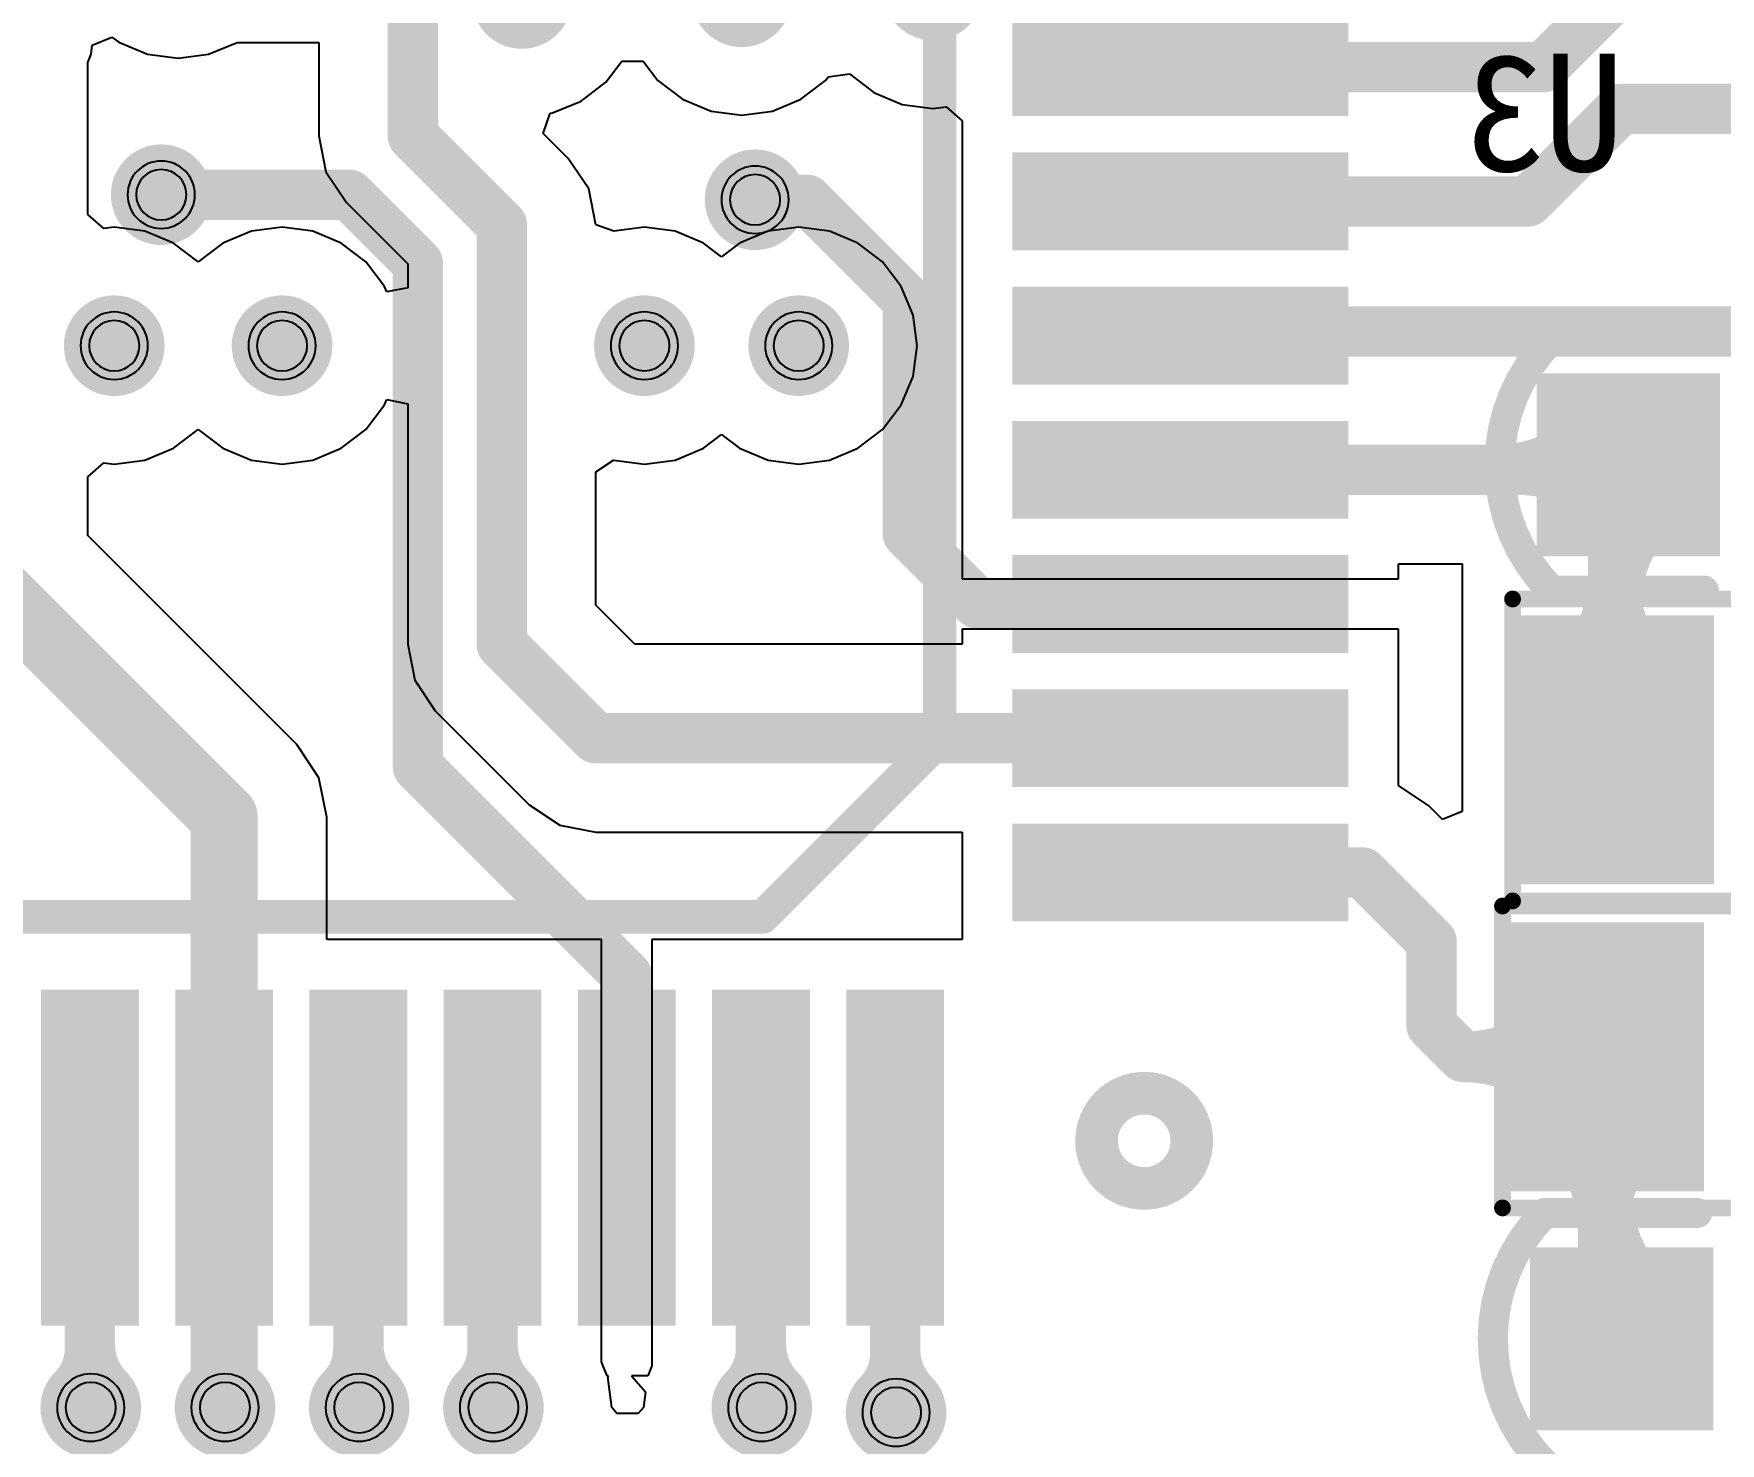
# Model space of a CAD drawing. Header units: inches. Extents: x 32166 to 66782, y 2386 to 7162.
# Drawn here: x 33095.4 to 33246.1, y 2738.8 to 2864.8 of the extents above; entities that cross this region are included whole.
import ezdxf

# ---------------------------------------------------------------- set-up
doc = ezdxf.new("R2010")
doc.units = ezdxf.units.IN
doc.header["$LTSCALE"] = 0.6431102362
doc.header["$MEASUREMENT"] = 0
for name, color, linetype in [('BOTTOMLAYER', 5, 'CONTINUOUS'), ('BOTTOMOVERLAY', 54, 'CONTINUOUS'), ('BOTTOMPASTE', 16, 'CONTINUOUS'), ('BOTTOMSOLDER', 6, 'CONTINUOUS'), ('MULTILAYER', 9, 'CONTINUOUS')]:
    doc.layers.add(name, color=color, linetype=linetype)
doc.styles.get("Standard").update_dxf_attribs({"font": 'txt', "width": 0.8})

msp = doc.modelspace()

# ---------------------------------------------------------------- linework, layer by layer
at = {"layer": 'BOTTOMLAYER'}
for p, q in [((33100.48027487625, 2862.973008922114), (33100.5865738762, 2863.780386022116)), ((33100.5865738762, 2863.780386022116), (33102.34660337632, 2864.509391422109)), ((33102.34660337632, 2864.509391422109), (33102.95528897622, 2864.042323522115)), ((33102.95528897622, 2864.042323522115), (33105.5095510763, 2862.984324622112)), ((33110.99160767628, 2862.984324622112), (33113.53474457634, 2864.037713422111)), ((33113.53474457634, 2864.037713422111), (33120.83900987633, 2864.037713422111)), ((33120.83900987633, 2864.037713422111), (33120.83900987633, 2855.663981122108)), ((33100.17688457626, 2862.24053642211), (33100.48027487625, 2862.973008922114)), ((33100.17688457626, 2848.636550422116), (33100.17688457626, 2862.24053642211)), ((33105.5095510763, 2862.984324622112), (33108.25057937629, 2862.623441422113)), ((33108.25057937629, 2862.623441422113), (33110.99160767628, 2862.984324622112)), ((33146.4892633763, 2860.475363422118), (33147.93062447631, 2862.353807722118)), ((33147.93062447631, 2862.353807722118), (33149.83566257628, 2862.353807722118)), ((33149.83566257628, 2862.353807722118), (33151.16192357628, 2860.625363122113)), ((33151.16192357628, 2860.625363122113), (33153.35530247629, 2858.942333722114)), ((33163.94588327625, 2858.942333722114), (33166.13926217626, 2860.625363122113)), ((33166.13926217626, 2860.625363122113), (33166.3953703762, 2860.95911912211)), ((33166.3953703762, 2860.95911912211), (33168.28402547628, 2861.207759722109)), ((33168.28402547628, 2861.207759722109), (33170.45484917628, 2859.542065822106)), ((33144.2958844763, 2858.792334022108), (33146.4892633763, 2860.475363422118)), ((33170.45484917628, 2859.542065822106), (33173.00911127627, 2858.484066922114)), ((33140.90898497632, 2855.901420322118), (33141.52132817622, 2857.705341022118)), ((33141.52132817622, 2857.705341022118), (33141.74162237622, 2857.734335122115)), ((33141.74162237622, 2857.734335122115), (33144.2958844763, 2858.792334022108)), ((33153.35530247629, 2858.942333722114), (33155.90956457628, 2857.884334822122)), ((33155.90956457628, 2857.884334822122), (33158.65059287627, 2857.523451622112)), ((33158.65059287627, 2857.523451622112), (33161.39162117626, 2857.884334822122)), ((33161.39162117626, 2857.884334822122), (33163.94588327625, 2858.942333722114)), ((33173.00911127627, 2858.484066922114), (33175.75013957626, 2858.123183722115)), ((33175.75013957626, 2858.123183722115), (33176.94316487622, 2858.280270022113)), ((33176.94316487622, 2858.280270022113), (33178.37545817633, 2857.024189222111)), ((33178.37545817633, 2857.024189222111), (33178.37545817633, 2840.964086722111)), ((33120.83900987633, 2855.663981122108), (33121.4793184763, 2852.444988322108)), ((33143.14846487628, 2853.661940422115), (33140.90898497632, 2855.901420322118)), ((33144.97185467628, 2850.933027922112), (33143.14846487628, 2853.661940422115)), ((33121.4793184763, 2852.444988322108), (33123.30270827622, 2849.716075822116)), ((33145.61216327626, 2847.714073222118), (33144.97185467628, 2850.933027922112)), ((33101.60917787629, 2847.38050772212), (33100.17688457626, 2848.636550422116)), ((33123.30270827622, 2849.716075822116), (33128.78895587633, 2844.229828222111)), ((33102.55028597634, 2847.50440892211), (33101.60917787629, 2847.38050772212)), ((33105.29131427625, 2847.143525722111), (33102.55028597634, 2847.50440892211)), ((33107.84557637624, 2846.085526822108), (33105.29131427625, 2847.143525722111)), ((33114.8092276763, 2847.143525722111), (33112.25496557631, 2846.085526822108)), ((33117.55025597629, 2847.50440892211), (33114.8092276763, 2847.143525722111)), ((33120.29128427628, 2847.143525722111), (33117.55025597629, 2847.50440892211)), ((33122.84554637627, 2846.085526822108), (33120.29128427628, 2847.143525722111)), ((33145.61216327626, 2847.714035122111), (33145.61216327626, 2847.714073222118)), ((33147.20954387623, 2847.143792422112), (33145.61216327626, 2847.714035122111)), ((33149.95053407628, 2847.504675622111), (33147.20954387623, 2847.143792422112)), ((33152.69156237627, 2847.143792422112), (33149.95053407628, 2847.504675622111)), ((33155.24582447626, 2846.085793522108), (33152.69156237627, 2847.143792422112)), ((33161.00913527628, 2847.143525722111), (33158.45487317628, 2846.085526822108)), ((33163.75016357635, 2847.50440892211), (33161.00913527628, 2847.143525722111)), ((33166.49119187626, 2847.143525722111), (33163.75016357635, 2847.50440892211)), ((33169.04545397625, 2846.085526822108), (33166.49119187626, 2847.143525722111)), ((33110.03891717621, 2844.402497422108), (33107.84557637624, 2846.085526822108)), ((33112.25496557631, 2846.085526822108), (33110.06162477624, 2844.402497422108)), ((33125.03892527628, 2844.402497422108), (33122.84554637627, 2846.085526822108)), ((33156.85052027631, 2844.854477722109), (33155.24582447626, 2846.085793522108)), ((33158.45487317628, 2846.085526822108), (33156.85052027631, 2844.854477722109)), ((33171.23883287625, 2844.402497422108), (33169.04545397625, 2846.085526822108)), ((33110.06162477624, 2844.402497422108), (33110.03891717621, 2844.402497422108)), ((33126.72195467629, 2842.209118522116), (33125.03892527628, 2844.402497422108)), ((33128.78895587633, 2844.229828222111), (33128.78895587633, 2842.10129552211)), ((33172.92186227626, 2842.209118522116), (33171.23883287625, 2844.402497422108)), ((33126.92053187629, 2841.729668122111), (33126.72195467629, 2842.209118522116)), ((33128.78895587633, 2842.10129552211), (33126.92053187629, 2841.729668122111)), ((33173.97986117625, 2839.654856422114), (33172.92186227626, 2842.209118522116)), ((33174.34074437623, 2836.913828122111), (33173.97986117625, 2839.654856422114)), ((33178.37545817633, 2840.964086722111), (33178.37557247633, 2840.964086722111)), ((33178.37557247633, 2840.964086722111), (33178.37557247633, 2834.663985022116)), ((33173.97986117625, 2834.172799822119), (33174.34074437623, 2836.913828122111)), ((33172.92186227626, 2831.618537722106), (33173.97986117625, 2834.172799822119)), ((33178.37557247633, 2834.663985022116), (33178.37549627627, 2834.663985022116)), ((33178.37549627627, 2834.663985022116), (33178.37549627627, 2816.964020422109)), ((33126.72195467629, 2831.618537722106), (33126.92053187629, 2832.097988122112)), ((33126.92053187629, 2832.097988122112), (33128.78895587633, 2831.726360722112)), ((33125.03892527628, 2829.425158822114), (33126.72195467629, 2831.618537722106)), ((33128.78895587633, 2831.726360722112), (33128.78895587633, 2810.214033922113)), ((33171.23883287625, 2829.425158822114), (33172.92186227626, 2831.618537722106)), ((33107.84557637624, 2827.742129422115), (33110.03891717621, 2829.425158822114)), ((33110.03891717621, 2829.425158822114), (33110.06162477624, 2829.425158822114)), ((33110.06162477624, 2829.425158822114), (33112.25496557631, 2827.742129422115)), ((33122.84554637627, 2827.742129422115), (33125.03892527628, 2829.425158822114)), ((33155.24582447626, 2827.742396122116), (33156.85017737623, 2828.973445222115)), ((33156.85017737623, 2828.973445222115), (33158.45487317628, 2827.742129422115)), ((33169.04545397625, 2827.742129422115), (33171.23883287625, 2829.425158822114)), ((33105.29131427625, 2826.684130522111), (33107.84557637624, 2827.742129422115)), ((33112.25496557631, 2827.742129422115), (33114.8092276763, 2826.684130522111)), ((33120.29128427628, 2826.684130522111), (33122.84554637627, 2827.742129422115)), ((33152.69156237627, 2826.684397222112), (33155.24582447626, 2827.742396122116)), ((33158.45487317628, 2827.742129422115), (33161.00913527628, 2826.684130522111)), ((33166.49119187626, 2826.684130522111), (33169.04545397625, 2827.742129422115)), ((33100.17688457626, 2825.191105822118), (33101.60917787629, 2826.447148522113)), ((33101.60917787629, 2826.447148522113), (33102.55028597634, 2826.323247322112)), ((33102.55028597634, 2826.323247322112), (33105.29131427625, 2826.684130522111)), ((33114.8092276763, 2826.684130522111), (33117.55025597629, 2826.323247322112)), ((33117.55025597629, 2826.323247322112), (33120.29128427628, 2826.684130522111)), ((33145.61216327626, 2825.631541822115), (33147.19613267635, 2826.689921722116)), ((33147.19613267635, 2826.689921722116), (33147.2095057762, 2826.684397222112)), ((33147.2095057762, 2826.684397222112), (33149.95053407628, 2826.323514022113)), ((33149.95053407628, 2826.323514022113), (33152.69156237627, 2826.684397222112)), ((33161.00913527628, 2826.684130522111), (33163.75016357635, 2826.323247322112)), ((33163.75016357635, 2826.323247322112), (33166.49119187626, 2826.684130522111)), ((33100.17688457626, 2819.939859022119), (33100.17688457626, 2825.191105822118)), ((33145.61216327626, 2813.698240822114), (33145.61216327626, 2825.631541822115)), ((33118.86413447622, 2801.252647222113), (33100.17688457626, 2819.939859022119)), ((33178.37549627627, 2816.964020422109), (33178.37561057627, 2816.964020422109)), ((33178.37561057627, 2816.964020422109), (33178.37561057627, 2816.064098422115)), ((33217.3755325762, 2816.064098422115), (33217.3755325762, 2817.402399022112)), ((33217.3755325762, 2817.402399022112), (33223.07555927629, 2817.402399022112)), ((33223.07555927629, 2817.402399022112), (33223.07555927629, 2817.263981722115)), ((33223.07555927629, 2817.263981722115), (33223.07559737624, 2817.263981722115)), ((33223.07559737624, 2817.263981722115), (33223.07559737624, 2795.273880922117)), ((33178.37561057627, 2816.064098422115), (33217.3755325762, 2816.064098422115)), ((33149.08478777634, 2810.225616322112), (33145.61216327626, 2813.698240822114)), ((33217.3755325762, 2811.564107422108), (33178.37561057627, 2811.564107422108)), ((33178.37561057627, 2811.564107422108), (33178.37561057627, 2810.663994922115)), ((33217.3755325762, 2804.964120622108), (33217.3755325762, 2811.564107422108)), ((33128.78895587633, 2810.214033922113), (33129.42926447631, 2806.995041122113)), ((33178.37557247633, 2810.225616322112), (33149.08478777634, 2810.225616322112)), ((33178.37561057627, 2810.663994922115), (33178.37557247633, 2810.663994922115)), ((33178.37557247633, 2810.663994922115), (33178.37557247633, 2810.225616322112)), ((33129.42926447631, 2806.995041122113), (33131.25265427623, 2804.26612862211)), ((33217.37549447625, 2798.664018922113), (33217.37549447625, 2804.964120622108)), ((33217.37549447625, 2804.964120622108), (33217.3755325762, 2804.964120622108)), ((33131.25265427623, 2804.26612862211), (33139.65267557627, 2795.866107322114)), ((33120.85333547627, 2798.275627522113), (33118.86413447622, 2801.252647222113)), ((33121.55178467629, 2794.764026722109), (33120.85333547627, 2798.275627522113)), ((33217.3755325762, 2798.664018922113), (33217.37549447625, 2798.664018922113)), ((33217.3755325762, 2797.581369322115), (33217.3755325762, 2798.664018922113)), ((33220.09850147628, 2795.761941922117), (33217.3755325762, 2797.581369322115)), ((33139.65267557627, 2795.866107322114), (33142.38158807629, 2794.04271752211)), ((33221.31560597632, 2794.544837422107), (33220.09850147628, 2795.761941922117)), ((33121.55178467629, 2783.814010522112), (33121.55178467629, 2794.764026722109)), ((33223.07559737624, 2795.273880922117), (33221.31560597632, 2794.544837422107)), ((33142.38158807629, 2794.04271752211), (33145.60058087625, 2793.402408922111)), ((33145.60058087625, 2793.402408922111), (33178.37557247633, 2793.402408922111)), ((33178.37557247633, 2793.402408922111), (33178.37557247633, 2792.964030322108)), ((33178.37557247633, 2792.964030322108), (33178.37561057627, 2792.964030322108)), ((33178.37561057627, 2792.964030322108), (33178.37561057627, 2783.81393432211)), ((33133.2254722763, 2783.814010522112), (33121.55178467629, 2783.814010522112)), ((33133.2254722763, 2783.813858122119), (33133.2254722763, 2783.814010522112)), ((33139.52553587627, 2783.813858122119), (33133.2254722763, 2783.813858122119)), ((33146.1255226763, 2783.814010522112), (33139.52553587627, 2783.814010522112)), ((33139.52553587627, 2783.814010522112), (33139.52553587627, 2783.813858122119)), ((33146.1255226763, 2764.310239522112), (33146.1255226763, 2783.814010522112)), ((33169.22555267621, 2783.814010522112), (33150.62551367631, 2783.814010522112)), ((33150.62551367631, 2783.814010522112), (33150.62551367631, 2764.310239522112)), ((33169.22555267621, 2783.81393432211), (33169.22555267621, 2783.814010522112)), ((33178.37561057627, 2783.81393432211), (33169.22555267621, 2783.81393432211)), ((33146.1255226763, 2746.045518622113), (33146.1255226763, 2764.310239522112)), ((33150.62551367631, 2764.310239522112), (33150.62551367631, 2745.684978322106)), ((33146.63591027623, 2744.813326522109), (33146.1255226763, 2746.045518622113)), ((33146.75230577622, 2744.813326522109), (33146.63591027623, 2744.813326522109)), ((33146.67991577629, 2744.705008222119), (33146.75230577622, 2744.813326522109)), ((33147.04079897628, 2741.964056122119), (33146.67991577629, 2744.705008222119)), ((33150.26447807621, 2744.813326522109), (33148.79084627618, 2744.813326522109)), ((33148.79084627618, 2744.813326522109), (33150.04624127625, 2743.381795222116)), ((33150.62551367631, 2745.684978322106), (33150.26447807621, 2744.813326522109)), ((33150.04624127625, 2743.381795222116), (33149.85958937625, 2741.964056122119)), ((33147.49765607627, 2741.443076722111), (33147.04079897628, 2741.964056122119)), ((33149.85958937625, 2741.964056122119), (33149.40273227626, 2741.443076722111)), ((33149.40273227626, 2741.443076722111), (33147.49765607627, 2741.443076722111))]:
    msp.add_line(p, q, dxfattribs=at)
for points, const_width in [([(33129.25061357629, 2855.663981122108), (33129.25061357629, 2873.063260522109)], 4.499991), ([(33230.35063997618, 2861.814083122119), (33238.07556737627, 2869.539010522114)], 4.499991), ([(33197.87549537626, 2861.814083122119), (33230.35063997618, 2861.814083122119)], 4.499991), ([(33228.95717057623, 2849.81406902211), (33237.22205117621, 2858.07894962211)], 4.499991), ([(33237.22205117621, 2858.07894962211), (33296.50050767618, 2858.07894962211)], 4.499991), ([(33129.25061357629, 2855.663981122108), (33137.2005595763, 2847.714035122111)], 4.499991), ([(33106.75058237631, 2850.414029722118), (33123.55058687628, 2850.414029722118)], 4.499991), ([(33123.55058687628, 2850.414029722118), (33129.70057457624, 2844.264042022116)], 4.499991), ([(33159.85059047632, 2849.96403062211), (33164.48850347628, 2849.96403062211)], 4.499991), ([(33164.48850347628, 2849.96403062211), (33173.50014407629, 2840.952390022116)], 4.499991), ([(33197.87541917621, 2849.81406902211), (33228.95717057623, 2849.81406902211)], 4.499991), ([(33137.2005595763, 2810.214033922113), (33137.2005595763, 2847.714035122111)], 4.499991), ([(33129.70057457624, 2799.264017722116), (33129.70057457624, 2844.264042022116)], 4.499991), ([(33173.50014407629, 2820.114090322104), (33173.50014407629, 2840.952390022116)], 4.499991), ([(33197.87553347629, 2837.814093022107), (33198.24300797626, 2838.181567522113)], 4.499991), ([(33198.24300797626, 2838.181567522113), (33272.28304277625, 2838.181567522113)], 4.499991), ([(33197.87545727623, 2825.814002722107), (33237.47545427625, 2825.814002722107)], 4.499991), ([(33236.57557037629, 2800.764052822111), (33236.57557037629, 2824.914118822109)], 4.499991), ([(33173.50014407629, 2820.114090322104), (33179.80013147622, 2813.814102922117)], 4.499991), ([(33091.00057577626, 2816.138926822112), (33112.37547587629, 2794.764026722109)], 5.999988), ([(33179.80013147622, 2813.814102922117), (33197.87557157632, 2813.814102922117)], 4.499991), ([(33137.2005595763, 2810.214033922113), (33145.60058087625, 2801.814012622106)], 4.499991), ([(33145.60058087625, 2801.814012622106), (33197.87553347629, 2801.814012622106)], 4.499991), ([(33129.70057457624, 2799.264017722116), (33148.37551817626, 2780.589074122114)], 4.499991), ([(33112.37547587629, 2764.313973322112), (33112.37547587629, 2794.764026722109)], 5.999988), ([(33197.87557157632, 2789.814036622114), (33214.1505961763, 2789.814036622114)], 4.499991), ([(33214.1505961763, 2789.814036622114), (33220.33293077625, 2783.631702022112)], 4.499991), ([(33220.33293077625, 2776.131678922111), (33220.33293077625, 2783.631702022112)], 4.499991), ([(33148.37551817626, 2764.314049522114), (33148.37551817626, 2780.589074122114)], 4.499991), ([(33220.33293077625, 2776.131678922111), (33223.15054007622, 2773.314069622114)], 4.499991), ([(33223.15054007622, 2773.314069622114), (33235.67557217625, 2773.314069622114)], 4.499991), ([(33235.67557217625, 2749.764040522105), (33235.67557217625, 2773.314069622114)], 4.499991), ([(33112.37547587629, 2742.038808322113), (33112.37547587629, 2764.313973322112)], 5.999988), ([(33100.37546177627, 2742.038846422109), (33100.37546177627, 2764.314049522114)], 4.499991), ([(33124.37548997622, 2742.038770222107), (33124.37548997622, 2764.314049522114)], 4.499991), ([(33136.37542787627, 2742.038808322113), (33136.37542787627, 2764.313897122121)], 4.499991), ([(33160.37557037631, 2742.038617822114), (33160.37557037631, 2764.314049522114)], 4.499991), ([(33172.37550827627, 2741.588656822112), (33172.37550827627, 2764.313973322112)], 4.499991), ([(33136.37542787627, 2742.038808322113), (33136.45021817623, 2741.964018022112)], 4.499991), ([(33160.37557037631, 2742.038617822114), (33160.4501701763, 2741.964018022112)], 4.499991), ([(33172.37550827627, 2741.588656822112), (33172.45014617629, 2741.514018922115)], 4.499991)]:
    msp.add_lwpolyline(points, dxfattribs=dict(at, const_width=const_width))
for points, const_width in [([(33173.50014407629, 2868.713764522114, 1), (33178.00013507631, 2868.713764522114, 1)], 4.499991), ([(33136.75059857635, 2867.964032722115, 1), (33141.25058957628, 2867.964032722115, 1)], 4.499991), ([(33156.40059737631, 2868.114032422111, 1), (33160.90058837624, 2868.114032422111, 1)], 4.499991), ([(33196.75051667625, 2861.814083122119, 1), (33199.00047407627, 2861.814083122119, 1)], 2.2499955), ([(33229.22566127625, 2861.814083122119, 1), (33231.47561867636, 2861.814083122119, 1)], 2.2499955), ([(33229.22566127625, 2861.814083122119, 1), (33231.47561867636, 2861.814083122119, 1)], 2.2499955), ([(33236.09707247619, 2858.07894962211, 1), (33238.34702987622, 2858.07894962211, 1)], 2.2499955), ([(33236.09707247619, 2858.07894962211, 1), (33238.34702987622, 2858.07894962211, 1)], 2.2499955), ([(33128.12563487628, 2855.663981122108, 1), (33130.3755922763, 2855.663981122108, 1)], 2.2499955), ([(33128.12563487628, 2855.663981122108, 1), (33130.3755922763, 2855.663981122108, 1)], 2.2499955), ([(33104.50058687626, 2850.414029722118, 1), (33109.00057787628, 2850.414029722118, 1)], 4.499991), ([(33157.60059497618, 2849.96403062211, 1), (33162.10058597629, 2849.96403062211, 1)], 4.499991), ([(33105.6256036763, 2850.414029722118, 1), (33107.87556107633, 2850.414029722118, 1)], 2.2499955), ([(33122.42560817627, 2850.414029722118, 1), (33124.67556557629, 2850.414029722118, 1)], 2.2499955), ([(33122.42560817627, 2850.414029722118, 1), (33124.67556557629, 2850.414029722118, 1)], 2.2499955), ([(33158.72561177622, 2849.96403062211, 1), (33160.97556917633, 2849.96403062211, 1)], 2.2499955), ([(33163.36352477626, 2849.96403062211, 1), (33165.61348217629, 2849.96403062211, 1)], 2.2499955), ([(33163.36352477626, 2849.96403062211, 1), (33165.61348217629, 2849.96403062211, 1)], 2.2499955), ([(33196.75044047628, 2849.81406902211, 1), (33199.00039787622, 2849.81406902211, 1)], 2.2499955), ([(33227.83219187622, 2849.81406902211, 1), (33230.08214927624, 2849.81406902211, 1)], 2.2499955), ([(33227.83219187622, 2849.81406902211, 1), (33230.08214927624, 2849.81406902211, 1)], 2.2499955), ([(33136.0755808762, 2847.714035122111, 1), (33138.32553827631, 2847.714035122111, 1)], 2.2499955), ([(33136.0755808762, 2847.714035122111, 1), (33138.32553827631, 2847.714035122111, 1)], 2.2499955), ([(33128.57559587622, 2844.264042022116, 1), (33130.82555327634, 2844.264042022116, 1)], 2.2499955), ([(33128.57559587622, 2844.264042022116, 1), (33130.82555327634, 2844.264042022116, 1)], 2.2499955), ([(33172.37516537628, 2840.952390022116, 1), (33174.62512277631, 2840.952390022116, 1)], 2.2499955), ([(33172.37516537628, 2840.952390022116, 1), (33174.62512277631, 2840.952390022116, 1)], 2.2499955), ([(33100.30029047629, 2836.913828122111, 1), (33104.80028147631, 2836.913828122111, 1)], 4.499991), ([(33115.30026047632, 2836.913828122111, 1), (33119.80025147626, 2836.913828122111, 1)], 4.499991), ([(33147.70053857622, 2836.914094822112, 1), (33152.20052957633, 2836.914094822112, 1)], 4.499991), ([(33161.50016807621, 2836.913828122111, 1), (33166.00015907632, 2836.913828122111, 1)], 4.499991), ([(33196.75055477628, 2837.814093022107, 1), (33199.00051217622, 2837.814093022107, 1)], 2.2499955), ([(33197.11802927634, 2838.181567522113, 1), (33199.36798667628, 2838.181567522113, 1)], 2.2499955), ([(33197.11802927634, 2838.181567522113, 1), (33199.36798667628, 2838.181567522113, 1)], 2.2499955), ([(33233.67692237629, 2829.387706522115, 1), (33235.92687977623, 2829.387706522115, 1)], 2.2499955), ([(33196.75047857631, 2825.814002722107, 1), (33199.00043597625, 2825.814002722107, 1)], 2.2499955), ([(33225.04917737626, 2825.814002722107, 1), (33227.29913477619, 2825.814002722107, 1)], 2.2499955), ([(33227.22232517631, 2825.814002722107, 1), (33229.47228257634, 2825.814002722107, 1)], 2.2499955), ([(33236.35047557623, 2825.814002722107, 1), (33238.60043297617, 2825.814002722107, 1)], 2.2499955), ([(33235.45059167637, 2824.914118822109, 1), (33237.7005490763, 2824.914118822109, 1)], 2.2499955), ([(33233.67688427626, 2823.140411422113, 1), (33235.9268416762, 2823.140411422113, 1)], 2.2499955), ([(33233.67688427626, 2823.140411422113, 1), (33235.9268416762, 2823.140411422113, 1)], 2.2499955), ([(33239.92417937624, 2823.140449522109, 1), (33242.17413677627, 2823.140449522109, 1)], 2.2499955), ([(33172.37516537628, 2820.114090322104, 1), (33174.62512277631, 2820.114090322104, 1)], 2.2499955), ([(33172.37516537628, 2820.114090322104, 1), (33174.62512277631, 2820.114090322104, 1)], 2.2499955), ([(33235.45059167637, 2818.858352422116, 1), (33237.7005490763, 2818.858352422116, 1)], 2.2499955), ([(33235.45059167637, 2816.438659522113, 1), (33237.7005490763, 2816.438659522113, 1)], 2.2499955), ([(33235.45059167637, 2816.438659522113, 1), (33237.7005490763, 2816.438659522113, 1)], 2.2499955), ([(33178.6751527762, 2813.814102922117, 1), (33180.92511017623, 2813.814102922117, 1)], 2.2499955), ([(33178.6751527762, 2813.814102922117, 1), (33180.92511017623, 2813.814102922117, 1)], 2.2499955), ([(33196.75059287631, 2813.814102922117, 1), (33199.00055027624, 2813.814102922117, 1)], 2.2499955), ([(33235.45059167637, 2812.340204422113, 1), (33237.7005490763, 2812.340204422113, 1)], 2.2499955), ([(33136.0755808762, 2810.214033922113, 1), (33138.32553827631, 2810.214033922113, 1)], 2.2499955), ([(33136.0755808762, 2810.214033922113, 1), (33138.32553827631, 2810.214033922113, 1)], 2.2499955), ([(33231.73828007626, 2807.476358422113, 1), (33233.98823747629, 2807.476358422113, 1)], 2.2499955), ([(33239.16290327629, 2807.476358422113, 1), (33241.41286067632, 2807.476358422113, 1)], 2.2499955), ([(33144.47560217624, 2801.814012622106, 1), (33146.72555957626, 2801.814012622106, 1)], 2.2499955), ([(33144.47560217624, 2801.814012622106, 1), (33146.72555957626, 2801.814012622106, 1)], 2.2499955), ([(33196.75055477628, 2801.814012622106, 1), (33199.00051217622, 2801.814012622106, 1)], 2.2499955), ([(33235.45059167637, 2800.764052822111, 1), (33237.7005490763, 2800.764052822111, 1)], 2.2499955), ([(33128.57559587622, 2799.264017722116, 1), (33130.82555327634, 2799.264017722116, 1)], 2.2499955), ([(33128.57559587622, 2799.264017722116, 1), (33130.82555327634, 2799.264017722116, 1)], 2.2499955), ([(33110.87547887631, 2794.764026722109, 1), (33113.87547287627, 2794.764026722109, 1)], 2.999994), ([(33110.87547887631, 2794.764026722109, 1), (33113.87547287627, 2794.764026722109, 1)], 2.999994), ([(33196.75059287631, 2789.814036622114, 1), (33199.00055027624, 2789.814036622114, 1)], 2.2499955), ([(33213.02561747628, 2789.814036622114, 1), (33215.27557487631, 2789.814036622114, 1)], 2.2499955), ([(33213.02561747628, 2789.814036622114, 1), (33215.27557487631, 2789.814036622114, 1)], 2.2499955), ([(33219.20795207624, 2783.631702022112, 1), (33221.45790947627, 2783.631702022112, 1)], 2.2499955), ([(33219.20795207624, 2783.631702022112, 1), (33221.45790947627, 2783.631702022112, 1)], 2.2499955), ([(33147.25053947634, 2780.589074122114, 1), (33149.50049687627, 2780.589074122114, 1)], 2.2499955), ([(33147.25053947634, 2780.589074122114, 1), (33149.50049687627, 2780.589074122114, 1)], 2.2499955), ([(33230.80700177632, 2776.99483442211, 1), (33233.05695917634, 2776.99483442211, 1)], 2.2499955), ([(33219.20795207624, 2776.131678922111, 1), (33221.45790947627, 2776.131678922111, 1)], 2.2499955), ([(33219.20795207624, 2776.131678922111, 1), (33221.45790947627, 2776.131678922111, 1)], 2.2499955), ([(33222.02556137621, 2773.314069622114, 1), (33224.27551877632, 2773.314069622114, 1)], 2.2499955), ([(33222.02556137621, 2773.314069622114, 1), (33224.27551877632, 2773.314069622114, 1)], 2.2499955), ([(33222.02617097622, 2773.314069622114, 1), (33224.27612837633, 2773.314069622114, 1)], 2.2499955), ([(33222.02617097622, 2773.314069622114, 1), (33224.27612837633, 2773.314069622114, 1)], 2.2499955), ([(33234.55059347624, 2773.314069622114, 1), (33236.80055087627, 2773.314069622114, 1)], 2.2499955), ([(33234.55059347624, 2773.314069622114, 1), (33236.80055087627, 2773.314069622114, 1)], 2.2499955), ([(33230.80700177632, 2769.633304822108, 1), (33233.05695917634, 2769.633304822108, 1)], 2.2499955), ([(33230.83828187631, 2766.601764022113, 1), (33233.08823927625, 2766.601764022113, 1)], 2.2499955), ([(33238.26290507626, 2766.601764022113, 1), (33240.51286247628, 2766.601764022113, 1)], 2.2499955), ([(33110.87547887631, 2764.313973322112, 1), (33113.87547287627, 2764.313973322112, 1)], 2.999994), ([(33110.87547887631, 2764.313973322112, 1), (33113.87547287627, 2764.313973322112, 1)], 2.999994), ([(33099.25048307634, 2764.314049522114, 1), (33101.50044047628, 2764.314049522114, 1)], 2.2499955), ([(33123.25051127621, 2764.314049522114, 1), (33125.50046867623, 2764.314049522114, 1)], 2.2499955), ([(33135.25044917626, 2764.313897122121, 1), (33137.50040657628, 2764.313897122121, 1)], 2.2499955), ([(33147.25053947634, 2764.314049522114, 1), (33149.50049687627, 2764.314049522114, 1)], 2.2499955), ([(33159.2505916763, 2764.314049522114, 1), (33161.50054907632, 2764.314049522114, 1)], 2.2499955), ([(33171.25052957626, 2764.313973322112, 1), (33173.5004869762, 2764.313973322112, 1)], 2.2499955), ([(33234.55059347624, 2762.762236522112, 1), (33236.80055087627, 2762.762236522112, 1)], 2.2499955), ([(33234.55059347624, 2757.639462922112, 1), (33236.80055087627, 2757.639462922112, 1)], 2.2499955), ([(33234.55059347624, 2757.639462922112, 1), (33236.80055087627, 2757.639462922112, 1)], 2.2499955), ([(33234.55059347624, 2754.795526522115, 1), (33236.80055087627, 2754.795526522115, 1)], 2.2499955), ([(33233.07692357626, 2751.237710422114, 1), (33235.3268809762, 2751.237710422114, 1)], 2.2499955), ([(33234.55059347624, 2749.764040522105, 1), (33236.80055087627, 2749.764040522105, 1)], 2.2499955), ([(33239.32421867624, 2751.23774852211, 1), (33241.57417607618, 2751.23774852211, 1)], 2.2499955), ([(33099.25048307634, 2747.576643322116, 1), (33101.50044047628, 2747.576643322116, 1)], 2.2499955), ([(33099.25048307634, 2747.215341022113, 1), (33101.50044047628, 2747.215341022113, 1)], 2.2499955), ([(33123.25051127621, 2747.576452822117, 1), (33125.50046867623, 2747.576452822117, 1)], 2.2499955), ([(33123.25051127621, 2747.215531522112, 1), (33125.50046867623, 2747.215531522112, 1)], 2.2499955), ([(33135.25044917626, 2747.576529022119, 1), (33137.50040657628, 2747.576529022119, 1)], 2.2499955), ([(33135.25044917626, 2747.215417222114, 1), (33137.50040657628, 2747.215417222114, 1)], 2.2499955), ([(33159.2505916763, 2747.576071822108, 1), (33161.50054907632, 2747.576071822108, 1)], 2.2499955), ([(33159.2505916763, 2747.215874422114, 1), (33161.50054907632, 2747.215874422114, 1)], 2.2499955), ([(33171.25052957626, 2747.126187022108, 1), (33173.5004869762, 2747.126187022108, 1)], 2.2499955), ([(33171.25052957626, 2746.765799122115, 1), (33173.5004869762, 2746.765799122115, 1)], 2.2499955), ([(33098.2002946762, 2741.964018022112, 1), (33102.70028567631, 2741.964018022112, 1)], 4.499991), ([(33110.20027067628, 2741.964018022112, 1), (33114.7002616763, 2741.964018022112, 1)], 4.499991), ([(33122.20024667627, 2741.964018022112, 1), (33126.70023767629, 2741.964018022112, 1)], 4.499991), ([(33134.20022267626, 2741.964018022112, 1), (33138.70021367619, 2741.964018022112, 1)], 4.499991), ([(33158.20017467633, 2741.964018022112, 1), (33162.70016567627, 2741.964018022112, 1)], 4.499991), ([(33170.20015067624, 2741.514018922115, 1), (33174.70014167626, 2741.514018922115, 1)], 4.499991), ([(33097.73433167629, 2743.554997822115, 1), (33099.98428907623, 2743.554997822115, 1)], 2.2499955), ([(33100.91629127628, 2743.554997822115, 1), (33103.16624867621, 2743.554997822115, 1)], 2.2499955), ([(33110.87547887631, 2742.038808322113, 1), (33113.87547287627, 2742.038808322113, 1)], 2.999994), ([(33121.73428367628, 2743.554997822115, 1), (33123.9842410763, 2743.554997822115, 1)], 2.2499955), ([(33124.91624327617, 2743.554997822115, 1), (33127.16620067629, 2743.554997822115, 1)], 2.2499955), ([(33133.73425967627, 2743.554997822115, 1), (33135.98421707629, 2743.554997822115, 1)], 2.2499955), ([(33136.91621927634, 2743.554997822115, 1), (33139.16617667628, 2743.554997822115, 1)], 2.2499955), ([(33157.73421167625, 2743.554997822115, 1), (33159.98416907628, 2743.554997822115, 1)], 2.2499955), ([(33160.91617127624, 2743.554997822115, 1), (33163.16612867617, 2743.554997822115, 1)], 2.2499955), ([(33169.73418767633, 2743.104998722118, 1), (33171.98414507627, 2743.104998722118, 1)], 2.2499955), ([(33172.91614727632, 2743.104998722118, 1), (33175.16610467634, 2743.104998722118, 1)], 2.2499955), ([(33099.25048307634, 2742.038846422109, 1), (33101.50044047628, 2742.038846422109, 1)], 2.2499955), ([(33123.25051127621, 2742.038770222107, 1), (33125.50046867623, 2742.038770222107, 1)], 2.2499955), ([(33135.25044917626, 2742.038808322113, 1), (33137.50040657628, 2742.038808322113, 1)], 2.2499955), ([(33135.25044917626, 2742.038808322113, 1), (33137.50040657628, 2742.038808322113, 1)], 2.2499955), ([(33135.32523947622, 2741.964018022112, 1), (33137.57519687624, 2741.964018022112, 1)], 2.2499955), ([(33159.2505916763, 2742.038617822114, 1), (33161.50054907632, 2742.038617822114, 1)], 2.2499955), ([(33159.2505916763, 2742.038617822114, 1), (33161.50054907632, 2742.038617822114, 1)], 2.2499955), ([(33159.32519147629, 2741.964018022112, 1), (33161.57514887631, 2741.964018022112, 1)], 2.2499955), ([(33171.25052957626, 2741.588656822112, 1), (33173.5004869762, 2741.588656822112, 1)], 2.2499955), ([(33171.25052957626, 2741.588656822112, 1), (33173.5004869762, 2741.588656822112, 1)], 2.2499955), ([(33171.32516747628, 2741.514018922115, 1), (33173.57512487622, 2741.514018922115, 1)], 2.2499955)]:
    msp.add_lwpolyline(points, format="xyb", close=True, dxfattribs=dict(at, const_width=const_width))
at = {"layer": 'BOTTOMLAYER', "const_width": 4.499991}
for points in [[(33234.8019010763, 2829.387706522115, -0.1989123673795613), (33226.17415607627, 2825.814002722107)], [(33228.34730387633, 2825.814002722107, -0.1989123673795613), (33234.80186297627, 2823.140411422113)], [(33234.80186297627, 2823.140411422113, -0.1989123673795613), (33236.57557037629, 2818.858352422116)], [(33236.57557037629, 2812.340204422113, -0.1989123673795613), (33241.04915807625, 2823.140449522109)], [(33236.57557037629, 2816.438659522113, -0.1989123673795613), (33232.86325877628, 2807.476358422113)], [(33240.28788197631, 2807.476358422113, -0.1989123673795613), (33236.57557037629, 2816.438659522113)], [(33231.93198047633, 2776.99483442211, -0.2011132391273786), (33223.15114967632, 2773.314069622114)], [(33223.15114967632, 2773.314069622114, -0.2011132391273786), (33231.93198047633, 2769.633304822108)], [(33231.96326057633, 2766.601764022113, -0.1989123673795613), (33235.67557217625, 2757.639462922112)], [(33235.67557217625, 2757.639462922112, -0.1989123673795613), (33239.38788377627, 2766.601764022113)], [(33240.44919737626, 2751.23774852211, -0.1989123673795613), (33235.67557217625, 2762.762236522112)], [(33235.67557217625, 2754.795526522115, -0.1989123673795613), (33234.20190227628, 2751.237710422114)], [(33100.37546177627, 2747.215341022113, -0.1989123673795613), (33098.85931037631, 2743.554997822115)], [(33102.04126997629, 2743.554997822115, -0.1989123673795613), (33100.37546177627, 2747.576643322116)], [(33124.37548997622, 2747.215531522112, -0.1989123673795613), (33122.85926237629, 2743.554997822115)], [(33126.04122197636, 2743.554997822115, -0.1989123673795613), (33124.37548997622, 2747.576452822117)], [(33136.37542787627, 2747.215417222114, -0.1989123673795613), (33134.85923837628, 2743.554997822115)], [(33138.04119797626, 2743.554997822115, -0.1989123673795613), (33136.37542787627, 2747.576529022119)], [(33160.37557037631, 2747.215874422114, -0.1989123673795613), (33158.85919037626, 2743.554997822115)], [(33162.04114997625, 2743.554997822115, -0.1989123673795613), (33160.37557037631, 2747.576071822108)], [(33172.37550827627, 2746.765799122115, -0.1989123673795613), (33170.85916637626, 2743.104998722118)], [(33174.04112597633, 2743.104998722118, -0.1989123673795613), (33172.37550827627, 2747.126187022108)]]:
    msp.add_lwpolyline(points, format="xyb", dxfattribs=at)
at = {"layer": 'BOTTOMLAYER'}
for points in [[(33211.37546837632, 2858.964088822117), (33211.37546837632, 2864.66407742211), (33184.37552237629, 2858.964088822117), (33184.37552237629, 2864.66407742211)], [(33211.37539217626, 2846.964074722118), (33211.37539217626, 2852.664063322112), (33184.37544617632, 2846.964074722118), (33184.37544617632, 2852.664063322112)], [(33211.37550647635, 2834.964098722116), (33211.37550647635, 2840.664087322109), (33184.37556047632, 2834.964098722116), (33184.37556047632, 2840.664087322109)], [(33231.25802957618, 2819.596578022118), (33244.5930295762, 2819.596578022118), (33231.25802957618, 2832.931578022117), (33244.5930295762, 2832.931578022117)], [(33211.37543027629, 2822.964008422116), (33211.37543027629, 2828.66399702212), (33184.37548427635, 2822.964008422116), (33184.37548427635, 2828.66399702212)], [(33211.37554457629, 2810.964108622115), (33211.37554457629, 2816.664097222119), (33184.37559857626, 2810.964108622115), (33184.37559857626, 2816.664097222119)], [(33244.07555537618, 2790.264073822107), (33244.07555537618, 2811.264031822115), (33229.07558537623, 2790.264073822107), (33229.07558537623, 2811.264031822115)], [(33211.37550647635, 2798.964018322114), (33211.37550647635, 2804.664006922119), (33184.37556047632, 2798.964018322114), (33184.37556047632, 2804.664006922119)], [(33211.37554457629, 2786.964042322112), (33211.37554457629, 2792.664030922117), (33184.37559857626, 2786.964042322112), (33184.37559857626, 2792.664030922117)], [(33243.17555717631, 2762.814090622111), (33243.17555717631, 2783.814048622118), (33228.17558717628, 2762.814090622111), (33228.17558717628, 2783.814048622118)], [(33097.52546747628, 2750.814076522112), (33103.22545607635, 2750.814076522112), (33097.52546747628, 2777.814022522116), (33103.22545607635, 2777.814022522116)], [(33109.5254815763, 2750.814000322111), (33115.22547017628, 2750.814000322111), (33109.5254815763, 2777.813946322114), (33115.22547017628, 2777.813946322114)], [(33121.52549567632, 2750.814076522112), (33127.22548427621, 2750.814076522112), (33121.52549567632, 2777.814022522116), (33127.22548427621, 2777.814022522116)], [(33133.52543357628, 2750.81392412212), (33139.22542217635, 2750.81392412212), (33133.52543357628, 2777.813870122112), (33139.22542217635, 2777.813870122112)], [(33145.52552387627, 2750.814076522112), (33151.22551247634, 2750.814076522112), (33145.52552387627, 2777.814022522116), (33151.22551247634, 2777.814022522116)], [(33157.52557607632, 2750.814076522112), (33163.2255646763, 2750.814076522112), (33157.52557607632, 2777.814022522116), (33163.2255646763, 2777.814022522116)], [(33169.52551397619, 2750.814000322111), (33175.22550257626, 2750.814000322111), (33169.52551397619, 2777.813946322114), (33175.22550257626, 2777.813946322114)], [(33230.65803077624, 2741.446581922117), (33243.99303077635, 2741.446581922117), (33230.65803077624, 2754.781581922116), (33243.99303077635, 2754.781581922116)]]:
    msp.add_solid(points, dxfattribs=at)
at = {"layer": 'BOTTOMOVERLAY'}
for points, const_width in [([(33176.35059557627, 2801.664127222119), (33176.3506336763, 2877.78907022211)], 2.999994), ([(33231.06638657624, 2837.514093622116), (33244.67551607617, 2837.514093622116)], 2.6999946), ([(33231.06638657624, 2815.014100522114), (33244.67551607617, 2815.014100522114)], 2.6999946), ([(33227.57558837625, 2814.264025822113), (33253.07561357627, 2814.264025822113)], 1.499997), ([(33227.57558837625, 2787.264041722114), (33227.57558837625, 2814.264025822113)], 1.499997), ([(33160.52541767625, 2785.838987422119), (33176.35059557627, 2801.664127222119)], 2.999994), ([(33084.40039847627, 2785.838987422119), (33160.52541767625, 2785.838987422119)], 2.999994), ([(33226.6755901763, 2786.814042622116), (33252.17561537632, 2786.814042622116)], 1.499997), ([(33226.6755901763, 2759.814058522106), (33226.6755901763, 2786.814042622116)], 1.499997), ([(33227.57558837625, 2787.264041722114), (33250.07558147629, 2787.264041722114)], 1.499997), ([(33226.6755901763, 2759.814058522106), (33249.17558327634, 2759.814058522106)], 1.499997), ([(33230.4663877763, 2759.364097522115), (33244.07551727632, 2759.364097522115)], 2.6999946)]:
    msp.add_lwpolyline(points, dxfattribs=dict(at, const_width=const_width))
at = {"layer": 'BOTTOMOVERLAY', "const_width": 2.6999946}
for points in [[(33231.06638657624, 2815.014062422119, -0.414213562372877), (33231.06638657624, 2837.514093622116)], [(33230.4663877763, 2736.864066322118, -0.414213562372877), (33230.4663877763, 2759.364097522115)]]:
    msp.add_lwpolyline(points, format="xyb", dxfattribs=at)
at = {"layer": 'BOTTOMOVERLAY'}
for points, const_width in [([(33231.06638657624, 2836.839114022112, 1), (33231.06638657624, 2838.189073222109, 1)], 1.3499973), ([(33231.06638657624, 2836.839114022112, 1), (33231.06638657624, 2838.189073222109, 1)], 1.3499973), ([(33244.67551607617, 2836.839114022112, 1), (33244.67551607617, 2838.189073222109, 1)], 1.3499973), ([(33231.06638657624, 2814.339120922121, 1), (33231.06638657624, 2815.689080122118, 1)], 1.3499973), ([(33231.06638657624, 2814.339082822115, 1), (33231.06638657624, 2815.689042022112, 1)], 1.3499973), ([(33244.67551607617, 2814.339120922121, 1), (33244.67551607617, 2815.689080122118, 1)], 1.3499973), ([(33227.57558837625, 2813.889045622111, 1), (33227.57558837625, 2814.639006022115, 1)], 0.7499985), ([(33227.57558837625, 2813.889045622111, 1), (33227.57558837625, 2814.639006022115, 1)], 0.7499985), ([(33177.10059407635, 2801.664127222119, 1), (33175.6005970762, 2801.664127222119, 1)], 1.499997), ([(33177.10059407635, 2801.664127222119, 1), (33175.6005970762, 2801.664127222119, 1)], 1.499997), ([(33161.27541617632, 2785.838987422119, 1), (33159.77541917626, 2785.838987422119, 1)], 1.499997), ([(33161.27541617632, 2785.838987422119, 1), (33159.77541917626, 2785.838987422119, 1)], 1.499997), ([(33226.6755901763, 2786.439062422114, 1), (33226.6755901763, 2787.189022822107, 1)], 0.7499985), ([(33226.6755901763, 2786.439062422114, 1), (33226.6755901763, 2787.189022822107, 1)], 0.7499985), ([(33227.57558837625, 2786.889061522112, 1), (33227.57558837625, 2787.639021922116, 1)], 0.7499985), ([(33227.57558837625, 2786.889061522112, 1), (33227.57558837625, 2787.639021922116, 1)], 0.7499985), ([(33190.37558657626, 2765.814122722115, 1), (33198.89497517622, 2765.814122722115, 1)], 3.81), ([(33191.32808657636, 2765.814122722115, 1), (33189.42308657633, 2765.814122722115, 1)], 1.905), ([(33199.84747517632, 2765.814122722115, 1), (33197.94247517629, 2765.814122722115, 1)], 1.905), ([(33226.6755901763, 2759.439078322115, 1), (33226.6755901763, 2760.189038722108, 1)], 0.7499985), ([(33226.6755901763, 2759.439078322115, 1), (33226.6755901763, 2760.189038722108, 1)], 0.7499985), ([(33230.4663877763, 2758.689117922111, 1), (33230.4663877763, 2760.039077122108, 1)], 1.3499973), ([(33230.4663877763, 2758.689117922111, 1), (33230.4663877763, 2760.039077122108, 1)], 1.3499973), ([(33244.07551727632, 2758.689117922111, 1), (33244.07551727632, 2760.039077122108, 1)], 1.3499973)]:
    msp.add_lwpolyline(points, format="xyb", close=True, dxfattribs=dict(at, const_width=const_width))
at = {"layer": 'BOTTOMPASTE'}
for points in [[(33211.37546837632, 2858.964088822117), (33211.37546837632, 2864.66407742211), (33184.37552237629, 2858.964088822117), (33184.37552237629, 2864.66407742211)], [(33211.37539217626, 2846.964074722118), (33211.37539217626, 2852.664063322112), (33184.37544617632, 2846.964074722118), (33184.37544617632, 2852.664063322112)], [(33211.37550647635, 2834.964098722116), (33211.37550647635, 2840.664087322109), (33184.37556047632, 2834.964098722116), (33184.37556047632, 2840.664087322109)], [(33231.25802957618, 2819.596578022118), (33244.5930295762, 2819.596578022118), (33231.25802957618, 2832.931578022117), (33244.5930295762, 2832.931578022117)], [(33211.37543027629, 2822.964008422116), (33211.37543027629, 2828.66399702212), (33184.37548427635, 2822.964008422116), (33184.37548427635, 2828.66399702212)], [(33211.37554457629, 2810.964108622115), (33211.37554457629, 2816.664097222119), (33184.37559857626, 2810.964108622115), (33184.37559857626, 2816.664097222119)], [(33244.07555537618, 2790.264073822107), (33244.07555537618, 2811.264031822115), (33229.07558537623, 2790.264073822107), (33229.07558537623, 2811.264031822115)], [(33211.37550647635, 2798.964018322114), (33211.37550647635, 2804.664006922119), (33184.37556047632, 2798.964018322114), (33184.37556047632, 2804.664006922119)], [(33211.37554457629, 2786.964042322112), (33211.37554457629, 2792.664030922117), (33184.37559857626, 2786.964042322112), (33184.37559857626, 2792.664030922117)], [(33243.17555717631, 2762.814090622111), (33243.17555717631, 2783.814048622118), (33228.17558717628, 2762.814090622111), (33228.17558717628, 2783.814048622118)], [(33097.52546747628, 2750.814076522112), (33103.22545607635, 2750.814076522112), (33097.52546747628, 2777.814022522116), (33103.22545607635, 2777.814022522116)], [(33109.5254815763, 2750.814000322111), (33115.22547017628, 2750.814000322111), (33109.5254815763, 2777.813946322114), (33115.22547017628, 2777.813946322114)], [(33121.52549567632, 2750.814076522112), (33127.22548427621, 2750.814076522112), (33121.52549567632, 2777.814022522116), (33127.22548427621, 2777.814022522116)], [(33133.52543357628, 2750.81392412212), (33139.22542217635, 2750.81392412212), (33133.52543357628, 2777.813870122112), (33139.22542217635, 2777.813870122112)], [(33145.52552387627, 2750.814076522112), (33151.22551247634, 2750.814076522112), (33145.52552387627, 2777.814022522116), (33151.22551247634, 2777.814022522116)], [(33157.52557607632, 2750.814076522112), (33163.2255646763, 2750.814076522112), (33157.52557607632, 2777.814022522116), (33163.2255646763, 2777.814022522116)], [(33169.52551397619, 2750.814000322111), (33175.22550257626, 2750.814000322111), (33169.52551397619, 2777.813946322114), (33175.22550257626, 2777.813946322114)], [(33230.65803077624, 2741.446581922117), (33243.99303077635, 2741.446581922117), (33230.65803077624, 2754.781581922116), (33243.99303077635, 2754.781581922116)]]:
    msp.add_solid(points, dxfattribs=at)
at = {"layer": 'BOTTOMSOLDER'}
for centre, radius, start, end in [((33106.75058237631, 2850.414029722118), 3.011995499946352, 0, 180), ((33159.85059047632, 2849.96403062211), 3.011995499946352, 0, 180), ((33106.75058237631, 2850.414029722118), 3.011995500055491, 180, 0), ((33159.85059047632, 2849.96403062211), 3.011995500055491, 180, 0), ((33102.55028597634, 2836.913828122111), 3.011995499946352, 0, 180), ((33117.55025597629, 2836.913828122111), 3.011995499946352, 0, 180), ((33149.95053407628, 2836.914094822112), 3.011995499946352, 0, 180), ((33163.75016357635, 2836.913828122111), 3.011995499946352, 0, 180), ((33102.55028597634, 2836.913828122111), 3.011995500055491, 180, 0), ((33117.55025597629, 2836.913828122111), 3.011995500055491, 180, 0), ((33149.95053407628, 2836.914094822112), 3.011995500055491, 180, 0), ((33163.75016357635, 2836.913828122111), 3.011995500055491, 180, 0), ((33100.45029017617, 2741.964018022112), 3.011995500055491, 0, 180), ((33112.45026617633, 2741.964018022112), 3.011995499946352, 0, 180), ((33124.45024217632, 2741.964018022112), 3.011995499946352, 0, 180), ((33136.45021817623, 2741.964018022112), 3.011995500055491, 0, 180), ((33160.45017017613, 2741.964018022112), 3.011995500055491, 0, 180), ((33172.45014617629, 2741.514018922115), 3.011995500055491, 0, 180), ((33100.45029017617, 2741.964018022112), 3.011995499946352, 180, 0), ((33112.45026617633, 2741.964018022112), 3.011995500055491, 180, 0), ((33124.45024217632, 2741.964018022112), 3.011995500055491, 180, 0), ((33136.45021817623, 2741.964018022112), 3.011995499946352, 180, 0), ((33160.45017017613, 2741.964018022112), 3.011995499946352, 180, 0), ((33172.45014617629, 2741.514018922115), 3.011995499946352, 180, 0)]:
    msp.add_arc(centre, radius, start, end, dxfattribs=at)
for points in [[(33212.89946837632, 2857.440088822112), (33212.89946837632, 2866.188077422115), (33182.85152237629, 2857.440088822112), (33182.85152237629, 2866.188077422115)], [(33212.89939217627, 2845.440074722113), (33212.89939217627, 2854.188063322117), (33182.85144617632, 2845.440074722113), (33182.85144617632, 2854.188063322117)], [(33212.89950647635, 2833.440098722111), (33212.89950647635, 2842.188087322114), (33182.85156047632, 2833.440098722111), (33182.85156047632, 2842.188087322114)], [(33229.73402957626, 2818.072578022113), (33246.11702957629, 2818.072578022113), (33229.73402957626, 2834.455578022111), (33246.11702957629, 2834.455578022111)], [(33212.89943027629, 2821.440008422122), (33212.89943027629, 2830.187997022114), (33182.85148427626, 2821.440008422122), (33182.85148427626, 2830.187997022114)], [(33212.89954457638, 2809.44010862211), (33212.89954457638, 2818.188097222113), (33182.85159857634, 2809.44010862211), (33182.85159857634, 2818.188097222113)], [(33245.59955537618, 2788.740073822113), (33245.59955537618, 2812.788031822109), (33227.55158537631, 2788.740073822113), (33227.55158537631, 2812.788031822109)], [(33212.89950647635, 2797.440018322121), (33212.89950647635, 2806.188006922113), (33182.85156047632, 2797.440018322121), (33182.85156047632, 2806.188006922113)], [(33212.89954457638, 2785.440042322118), (33212.89954457638, 2794.188030922121), (33182.85159857634, 2785.440042322118), (33182.85159857634, 2794.188030922121)], [(33244.69955717632, 2761.290090622106), (33244.69955717632, 2785.338048622112), (33226.65158717636, 2761.290090622106), (33226.65158717636, 2785.338048622112)], [(33096.00146747627, 2749.290076522118), (33104.74945607635, 2749.290076522118), (33096.00146747627, 2779.33802252211), (33104.74945607635, 2779.33802252211)], [(33108.00148157638, 2749.290000322117), (33116.74947017628, 2749.290000322117), (33108.00148157638, 2779.337946322119), (33116.74947017628, 2779.337946322119)], [(33120.00149567631, 2749.290076522118), (33128.7494842763, 2749.290076522118), (33120.00149567631, 2779.33802252211), (33128.7494842763, 2779.33802252211)], [(33132.00143357628, 2749.289924122115), (33140.74942217627, 2749.289924122115), (33132.00143357628, 2779.337870122117), (33140.74942217627, 2779.337870122117)], [(33144.00152387626, 2749.290076522118), (33152.74951247626, 2749.290076522118), (33144.00152387626, 2779.33802252211), (33152.74951247626, 2779.33802252211)], [(33156.00157607623, 2749.290076522118), (33164.74956467631, 2749.290076522118), (33156.00157607623, 2779.33802252211), (33164.74956467631, 2779.33802252211)], [(33168.00151397628, 2749.290000322117), (33176.74950257627, 2749.290000322117), (33168.00151397628, 2779.337946322119), (33176.74950257627, 2779.337946322119)], [(33229.13403077632, 2739.922581922112), (33245.51703077635, 2739.922581922112), (33229.13403077632, 2756.30558192211), (33245.51703077635, 2756.30558192211)]]:
    msp.add_solid(points, dxfattribs=at)
at = {"layer": 'MULTILAYER'}
for centre, radius, start, end in [((33106.75058237631, 2850.414029722118), 2.249995499987563, 0, 180), ((33159.85059047632, 2849.96403062211), 2.249995499987563, 0, 180), ((33106.75058237631, 2850.414029722118), 2.249995500096702, 180, 0), ((33159.85059047632, 2849.96403062211), 2.249995500096702, 180, 0), ((33102.55028597634, 2836.913828122111), 2.249995499987563, 0, 180), ((33117.55025597629, 2836.913828122111), 2.249995499987563, 0, 180), ((33149.95053407628, 2836.914094822112), 2.249995499987563, 0, 180), ((33163.75016357635, 2836.913828122111), 2.249995499987563, 0, 180), ((33102.55028597634, 2836.913828122111), 2.249995499987563, 180, 0), ((33117.55025597629, 2836.913828122111), 2.249995499987563, 180, 0), ((33149.95053407628, 2836.914094822112), 2.249995500096702, 180, 0), ((33163.75016357635, 2836.913828122111), 2.249995500096702, 180, 0), ((33100.45029017617, 2741.964018022112), 2.249995500096702, 0, 180), ((33112.45026617633, 2741.964018022112), 2.249995499987563, 0, 180), ((33124.45024217624, 2741.964018022112), 2.249995499987563, 0, 180), ((33136.45021817623, 2741.964018022112), 2.249995499987563, 0, 180), ((33160.4501701763, 2741.964018022112), 2.249995499987563, 0, 180), ((33172.45014617629, 2741.514018922115), 2.249995499987563, 0, 180), ((33100.45029017617, 2741.964018022112), 2.249995499987563, 180, 0), ((33112.45026617633, 2741.964018022112), 2.249995499987563, 180, 0), ((33124.45024217624, 2741.964018022112), 2.249995499987563, 180, 0), ((33136.45021817623, 2741.964018022112), 2.249995499987563, 180, 0), ((33160.4501701763, 2741.964018022112), 2.249995499987563, 180, 0), ((33172.45014617629, 2741.514018922115), 2.249995499987563, 180, 0)]:
    msp.add_arc(centre, radius, start, end, dxfattribs=at)

# ---------------------------------------------------------------- texts
at = {"layer": 'BOTTOMOVERLAY', "text_generation_flag": 2}
msp.add_text('U3', height=10.5000171, rotation=359.9999999998263, dxfattribs=at).set_placement((33237.55058747628, 2852.51402552211))

doc.saveas('drawing.dxf')
